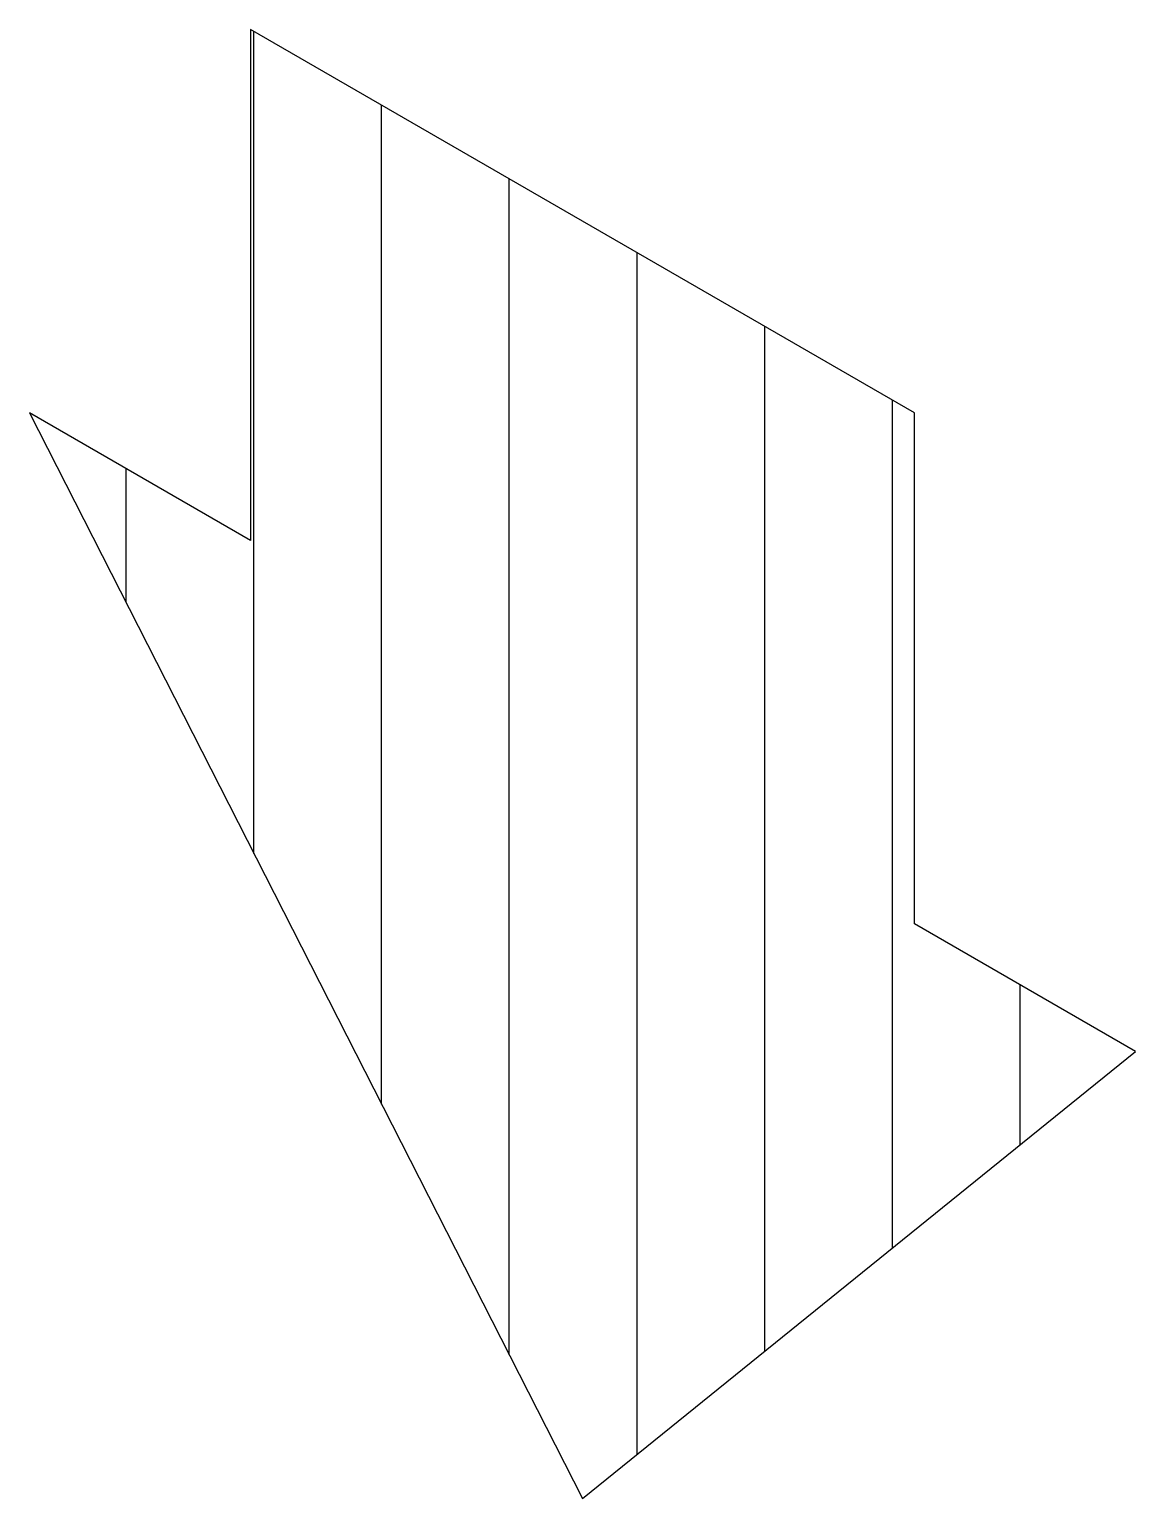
# Model space of a CAD drawing. Header units: millimetres. Extents: x -2848.647 to -2848.43, y 1184.473 to 1184.761.
import ezdxf

# ---------------------------------------------------------------- set-up
doc = ezdxf.new("R2010")
doc.units = ezdxf.units.MM
doc.layers.add('Hds_iso_símbolos', color=2, linetype='Continuous')

# ---------------------------------------------------------------- blocks, each defined once
blk = doc.blocks.new('*X1')
at = {"color": 0}
for p, q in [((-28.4, 37.90947), (-28.4, 38.07034)), ((-28.375, 37.86039), (-28.375, 38.0559)), ((-28.35, 37.81132), (-28.35, 38.04147)), ((-28.325, 37.79183), (-28.325, 38.02704)), ((-28.3, 37.81204), (-28.3, 38.0126)), ((-28.275, 37.83224), (-28.275, 37.99817)), ((-28.425, 37.95854), (-28.425, 37.98477)), ((-28.25, 37.85245), (-28.25, 37.88373))]:
    blk.add_line(p, q, dxfattribs=at)

msp = doc.modelspace()

# ---------------------------------------------------------------- linework, layer by layer
at = {"layer": 'Hds_iso_símbolos'}
msp.add_lwpolyline([(-2848.60337, 1184.76065), (-2848.60337, 1184.66065), (-2848.64668, 1184.68565), (-2848.53842, 1184.47315), (-2848.43017, 1184.56065), (-2848.47347, 1184.58565), (-2848.47347, 1184.68565)], close=True, dxfattribs=at)

# ---------------------------------------------------------------- block references
at = {"layer": 'Hds_iso_símbolos', "color": 1}
msp.add_blockref('*X1', (-2820.20275, 1146.68995), dxfattribs=at)

doc.saveas('drawing.dxf')
